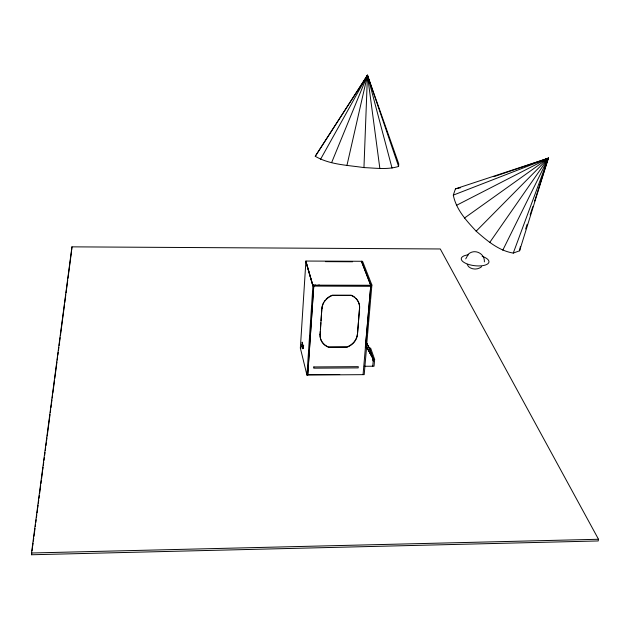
<?xml version="1.0" encoding="UTF-8"?>
<svg xmlns="http://www.w3.org/2000/svg" width="630" height="630" viewBox="0 0 630 630"><rect width="100%" height="100%" fill="white"/><g stroke="black" fill="none" stroke-linecap="round" stroke-linejoin="round"><path stroke-width="0.94" d="M302.959 345.334L302.959 345.705M363.951 167.604L367.463 75.238L315.26 156.287C329.836 164.824 347.618 165.115 363.951 167.604C375.456 168.005 387.403 169.935 398.609 166.43L398.743 163.871L367.463 75.238L315.26 156.287M313.291 284.823L313.756 285.941L307.692 375.102L306.944 375.11L300.352 348.036L305.873 261.749L306.605 261.757M370.676 286.776L365.329 347.39L366.447 347.382L371.897 285.043L362.549 261.285L305.912 261.048L305.881 261.56L312.929 285.673L370.81 285.792L361.447 261.293L361.399 261.804M303.55 346.665L302.03 346.673L302.085 345.791M302.447 344.602L302.518 343.555M302.613 343.948L302.463 344.949M302.967 345.547L302.164 342.114L302.093 346.894L302.809 346.894L303.25 348.642L302.526 348.65L302.983 345.398L303.707 345.398M306.944 375.11L312.913 285.941L305.873 261.749M312.929 285.673L305.912 261.048M365.495 347.673L366.55 347.666L364.195 374.645L307.771 375.039L313.756 285.941M355.911 298.336A15.868 14.057 -18 0 1 359.533 308.298L357.462 334.404A15.734 13.813 -17.2 0 1 347.122 347.185L328.537 347.264A15.742 13.828 -16.8 0 1 320.127 334.514L320.253 331.356M320.386 329.443L320.859 322.717M321.001 320.796L321.875 308.314A15.876 14.08 -17.5 0 1 323.418 302.92M320.127 334.514L321.875 308.314M357.462 334.404L359.533 308.298M370.763 285.8L363.077 374.44M369.337 348.122L370.629 348.083L374.645 359.447L374.031 366.219L364.242 366.274M369.542 348.721L366.432 342.94M366.227 342.35L369.416 348.083L373.409 359.454L372.716 366.227L372.503 365.605M31.5 552.99L71.938 246.85L440.276 248.968L598.5 539.272L598.193 540.957L31.563 554.762L31.5 552.99L598.5 539.272M31.563 554.762L31.815 552.817M32.075 550.872L32.461 547.95M32.713 546.005L33.099 543.084M33.358 541.131L33.744 538.217M33.996 536.264L35.02 528.476M35.28 526.53L35.54 524.585M35.792 522.64L36.178 519.719M36.438 517.773L36.816 514.852M37.075 512.907L37.461 509.985M37.713 508.032L38.099 505.118M38.359 503.165L38.745 500.252M38.997 498.298L39.383 495.377M39.643 493.432L40.666 485.643M40.926 483.698L41.304 480.777M41.564 478.831L42.462 472.02M42.722 470.067L43.1 467.153M43.36 465.2L43.746 462.278M43.998 460.333L44.383 457.411M44.643 455.466L45.029 452.545M45.281 450.6L45.667 447.678M45.927 445.733L46.313 442.811M46.565 440.866L46.951 437.945M47.211 435.999L50.03 414.579M50.282 412.634L50.668 409.713M50.928 407.767L51.313 404.846M51.566 402.901L51.951 399.979M52.211 398.034L52.597 395.112M52.849 393.167L54.519 380.512M54.771 378.559L56.952 362.014M57.212 360.069L57.598 357.147M57.85 355.202L58.236 352.28M58.495 350.327L58.881 347.413M59.133 345.46L60.157 337.672M60.417 335.727L64.52 304.573M64.78 302.628L65.803 294.84M66.063 292.895L67.725 280.24M67.985 278.295L71.45 252.008M71.702 250.063L71.938 246.85M519.585 250.787L548.336 158.193L455.443 188.843L453.309 195.119C456.128 209.585 466.452 220.752 476.17 231.171C486.998 240.652 498.606 250.645 513.269 253.087L519.585 250.787L520.404 246.456M346.925 165.525L367.463 75.238L398.609 166.43M525.664 228.958L527.16 224.304M530.137 214.995L532.822 206.608M534.618 201.025L548.336 158.193L493.77 176.684M513.269 253.087L548.336 158.193L453.309 195.119M331.616 162.619L367.463 75.238L369.676 82.758M365.975 78.86L367.463 75.238L392.033 168.076M546.454 162.729L548.336 158.193L542.934 160.516M465.735 258.883L468.405 254.095C474.681 248.464 484.919 253.465 484.383 261.899M502.772 250.22L548.336 158.193L456.419 205.372M320.512 159.358L367.463 75.238L367.959 78.151M364.101 81.175L367.463 75.238L379.858 168.501M489.699 242.518L548.336 158.193L546.675 159.248M476.17 231.171L548.336 158.193L464.444 218.067M481.674 266.679C477.879 269.813 472.256 269.884 468.515 266.624L467.184 264.316M372.55 359.155L373.188 358.84L366.266 346.39L373.409 359.454L374.645 359.447M373.322 359.494L372.519 359.895L373.18 361.084M315.339 284.918L314.575 285.295L315.528 285.618M455.443 188.843L460.601 187.716M318.985 285.666L319.048 284.768M339.751 374.535L307.519 374.59M303.502 346.484L302.03 346.673M320.048 334.239A15.734 13.821 -16.8 0 0 328.458 346.988L347.036 346.917A15.726 13.805 -17.2 0 0 357.368 334.136M300.352 348.036L301.069 348.036M302.809 347.847L303.542 347.925M371.897 285.043L370.747 285.043L361.447 261.277M312.968 285.146L370.857 285.264M312.913 285.941L370.857 286.051M325.986 299.352A15.876 14.08 -17.5 0 1 332.286 295.179L351.201 295.194A15.868 14.057 -18 0 1 354.871 297.392M321.954 308.574A15.884 14.08 -17.5 0 1 332.372 295.439L351.288 295.454A15.876 14.065 -18 0 1 359.62 308.566M325.363 261.647L352.635 261.765M373.33 359.454L369.416 348.083M366.14 342.57L369.377 348.421M366.526 346.681L372.621 357.643M318.016 285.303L317.252 285.626M302.998 345.854L303.455 347.697M302.817 346.626L303.195 348.169M301.959 344.153L301.857 344.87M302.101 346.831L302.526 348.65M307.007 372.298L307.692 375.102M482.163 256.323A13.947 5.426 7 0 1 485.612 264.947A13.947 5.426 7 0 1 464.349 262.623A13.947 5.426 7 0 1 468.429 254.819M324.151 301.668A15.876 14.08 -17.5 0 1 325.009 300.471M302.29 345.484L302.274 346.539L302.29 345.484M313.834 366.936L313.748 368.172L358.186 367.896L358.297 366.66L313.834 366.936"/></g></svg>
